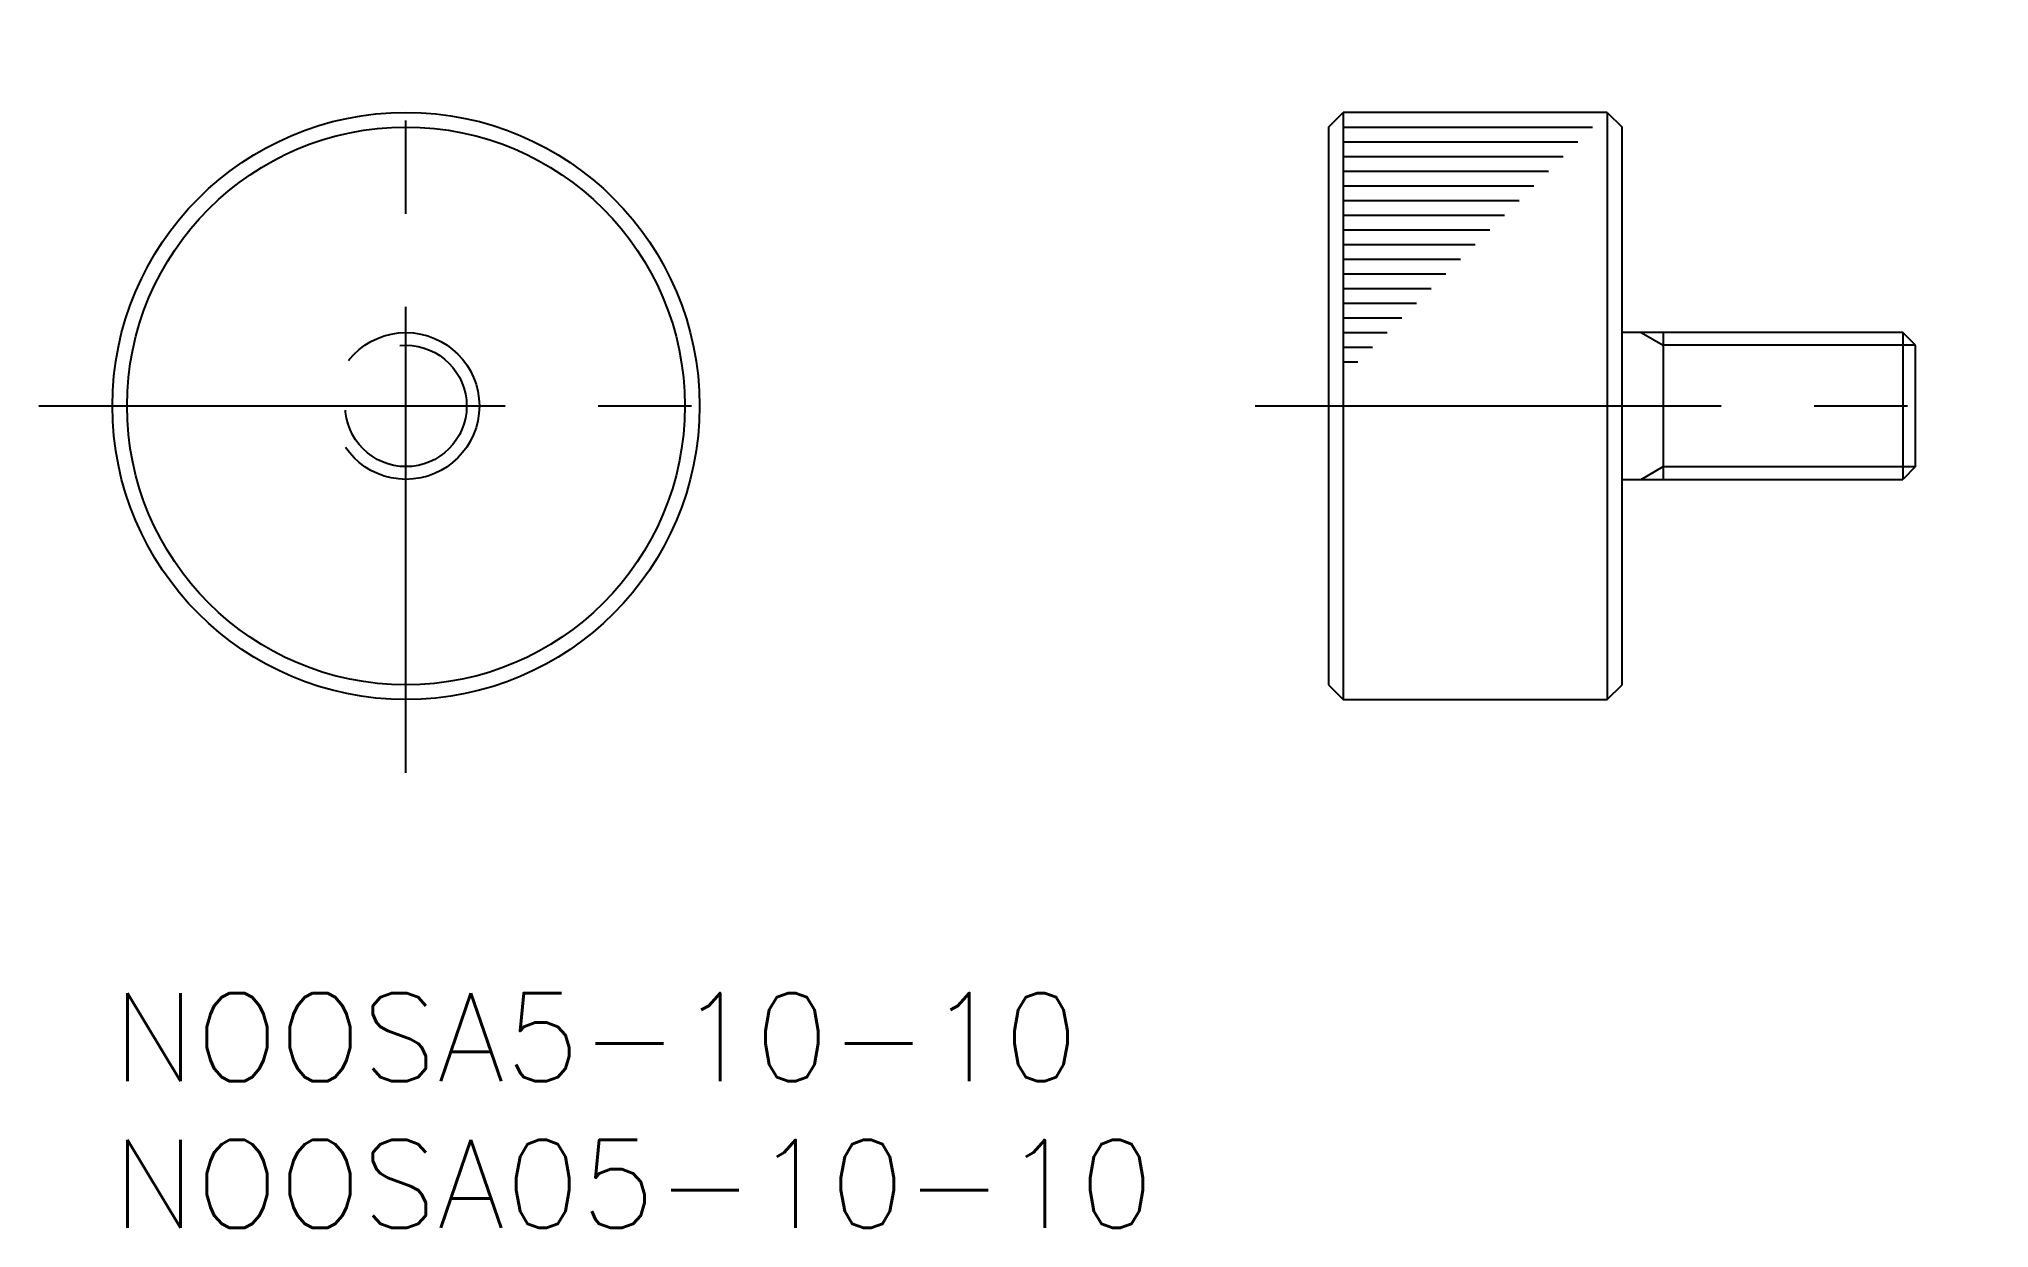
# Model space of a CAD drawing. Extents: x -2.5 to 63.9, y -8 to 32.5.
import ezdxf

# ---------------------------------------------------------------- set-up
doc = ezdxf.new("R2010")
doc.units = 0
doc.header["$LTSCALE"] = 0.5
doc.linetypes.add('CENTER', pattern=[50.8, 31.75, -6.35, 6.35, -6.35])
doc.linetypes.add('DASHED', pattern=[19.05, 12.7, -6.35])
for name, color, linetype in [('MSM_CENTER', 1, 'CENTER'), ('MSM_CONTINUOUS', 7, 'CONTINUOUS'), ('MSM_DASHED', 4, 'DASHED'), ('MSM_NARROW', 5, 'CONTINUOUS'), ('MSM_PART_NUMBER', 7, 'CONTINUOUS')]:
    doc.layers.add(name, color=color, linetype=linetype)
doc.styles.get("Standard").update_dxf_attribs({"font": 'txt.shx', "height": 3, "bigfont": 'bigfont.shx'})

# ---------------------------------------------------------------- blocks, each defined once
blk = doc.blocks.new('*U2')
at = {"layer": 'MSM_PART_NUMBER'}
blk.add_text('NOOSA5-10-10', height=3, dxfattribs=at).set_placement((0, -3))
blk = doc.blocks.new('*U3')
at = {"layer": 'MSM_PART_NUMBER'}
blk.add_text('NOOSA05-10-10', height=3, dxfattribs=at).set_placement((0, -8))

msp = doc.modelspace()

# ---------------------------------------------------------------- linework, layer by layer
at = {"layer": 'MSM_CENTER'}
for p, q in [((10, 7.5), (10, 32.5)), ((-2.5, 20), (22.5, 20)), ((38.921, 20), (63.921, 20))]:
    msp.add_line(p, q, dxfattribs=at)
at = {"layer": 'MSM_CONTINUOUS'}
for p, q in [((41.421, 29.5), (41.921, 30)), ((41.921, 30), (41.921, 10)), ((50.921, 30), (41.921, 30)), ((50.921, 30), (50.921, 10)), ((50.921, 30), (51.421, 29.5)), ((41.421, 29.5), (41.421, 10.5)), ((51.421, 10.5), (51.421, 29.5)), ((60.988, 22.5), (51.421, 22.5)), ((52.821, 22.5), (52.821, 17.5)), ((61.421, 22.067), (60.988, 22.5)), ((60.988, 22.5), (60.988, 17.5)), ((61.421, 17.933), (61.421, 22.067)), ((51.421, 17.5), (60.988, 17.5)), ((61.421, 17.933), (60.988, 17.5)), ((41.421, 10.5), (41.921, 10)), ((41.921, 10), (50.921, 10)), ((50.921, 10), (51.421, 10.5))]:
    msp.add_line(p, q, dxfattribs=at)
for radius in [10, 9.5]:
    msp.add_circle((10, 20), radius, dxfattribs=at)
at = {"layer": 'MSM_DASHED'}
for radius in [2.5, 2.067]:
    msp.add_circle((10, 20), radius, dxfattribs=at)
at = {"layer": 'MSM_NARROW'}
for p, q in [((41.921, 29.5), (50.421, 29.5)), ((41.921, 29), (49.921, 29)), ((41.921, 28.5), (49.421, 28.5)), ((41.921, 28), (48.921, 28)), ((41.921, 27.5), (48.421, 27.5)), ((41.921, 27), (47.921, 27)), ((41.921, 26.5), (47.421, 26.5)), ((41.921, 26), (46.921, 26)), ((41.921, 25.5), (46.421, 25.5)), ((41.921, 25), (45.921, 25)), ((41.921, 24.5), (45.421, 24.5)), ((41.921, 24), (44.921, 24)), ((41.921, 23.5), (44.421, 23.5)), ((41.921, 23), (43.921, 23)), ((41.921, 22.5), (43.421, 22.5)), ((41.921, 22), (42.921, 22)), ((52.072, 22.5), (52.821, 22.067)), ((61.421, 22.067), (52.821, 22.067)), ((41.921, 21.5), (42.421, 21.5)), ((52.072, 17.5), (52.821, 17.933)), ((52.821, 17.933), (61.421, 17.933))]:
    msp.add_line(p, q, dxfattribs=at)

# ---------------------------------------------------------------- block references
at = {"layer": 'MSM_CONTINUOUS'}
for name in ['*U2', '*U3']:
    msp.add_blockref(name, (0, 0), dxfattribs=at)

doc.saveas('drawing.dxf')
